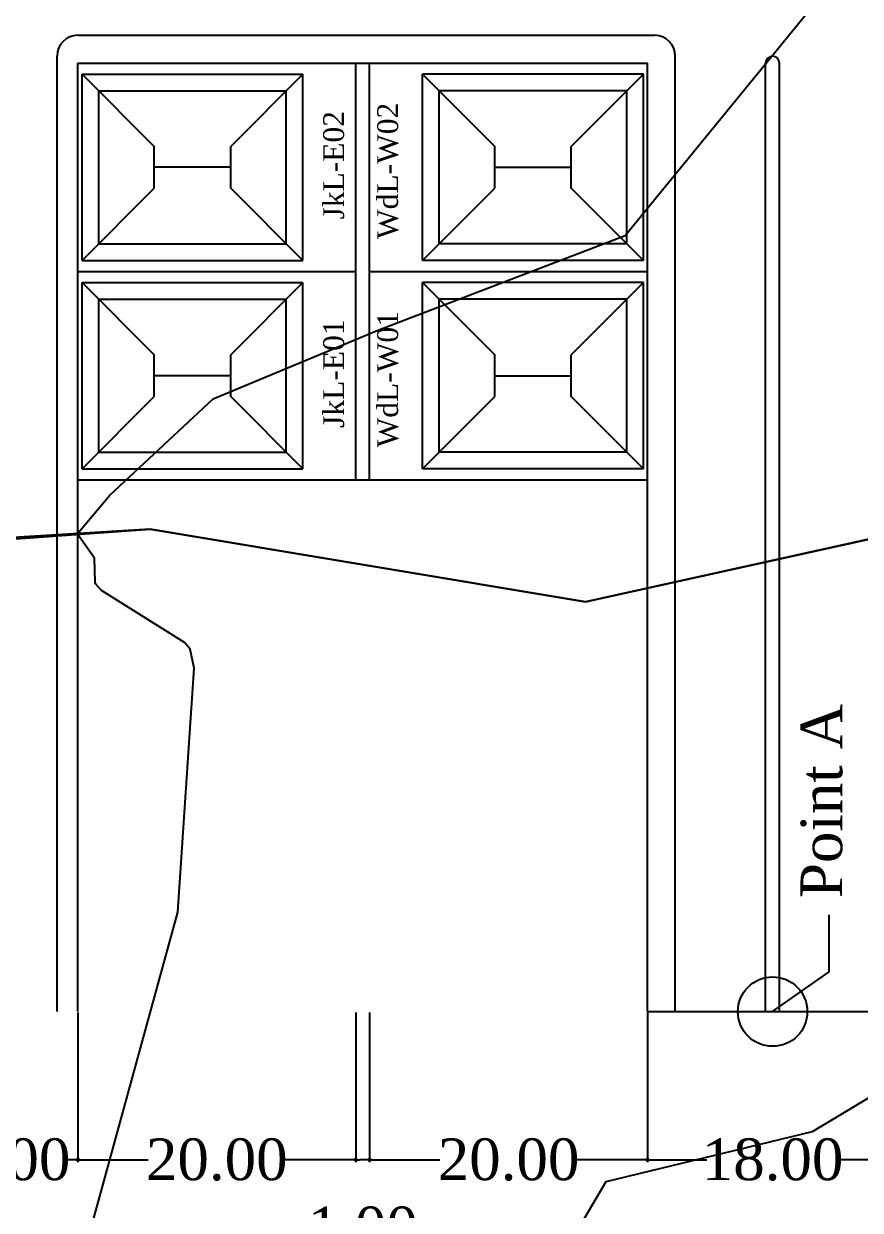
# Model space of a CAD drawing. Extents: x 15746 to 36625, y 87803 to 171760.
# Drawn here: x 19556.6 to 19616.8, y 88062.7 to 88148.1 of the extents above; entities that cross this region are included whole.
import ezdxf

# ---------------------------------------------------------------- set-up
doc = ezdxf.new("R2010")
doc.units = 0
doc.header["$LTSCALE"] = 5
doc.header["$MEASUREMENT"] = 0
for name, color, linetype in [('BOUNDARY', 7, 'FENCELINE2'), ('CONTOUR', 254, 'Continuous'), ('Demarcation', 7, 'Continuous'), ('NewBuilding', 7, 'Continuous'), ('Phase1', 7, 'Continuous'), ('STREAM & RIVER FRONT', 161, 'Continuous'), ('text', 7, 'Continuous')]:
    doc.layers.add(name, color=color, linetype=linetype)
doc.styles.get("Standard").update_dxf_attribs({"font": 'TIMES.TTF', "height": 3})
doc.linetypes.add('FENCELINE2', pattern='A,0.25,-0.1,[132,ltypeshp.shx,S=0.1,R=0,X=-0.1,Y=0],-0.1,1', length=1.45)
doc.dimstyles.get("Standard").update_dxf_attribs({"dimtxt": 0.2, "dimasz": 0.3, "dimexe": 0.18, "dimexo": 0.0625, "dimgap": 0.09, "dimtad": 0, "dimzin": 0, "dimdsep": 46, "dimtxsty": 'Standard', "dimblk": 'DOT', "dimcen": 0.09, "dimadec": 0, "dimazin": 0, "dimtfac": 1, "dimtofl": 0, "dimtmove": 2, "dimatfit": 2, "dimfxl": 1, "dimtolj": 1, "dimtzin": 0, "dimarcsym": 0})

# ---------------------------------------------------------------- blocks, each defined once
blk = doc.blocks.new('_Dot')
at = {"color": 0, "linetype": 'ByBlock', "lineweight": -2}
blk.add_line((-0.5, 0), (-1, 0), dxfattribs=at)
at = {"color": 0, "linetype": 'ByBlock', "const_width": 0.5}
blk.add_lwpolyline([(-0.25, 0, 1), (0.25, 0, 1)], format="xyb", close=True, dxfattribs=at)
blk = doc.blocks.new('*D116')
at = {"layer": 'Defpoints', "color": 0}
for p in [(19581.454, 88076.996), (19601.454, 88076.996), (19581.454, 88066.331)]:
    blk.add_point(p, dxfattribs=at)
at = {"layer": 'Demarcation', "color": 0, "lineweight": -2}
for p, q in [((19581.454, 88076.934), (19581.454, 88066.151)), ((19601.454, 88076.934), (19601.454, 88066.151)), ((19581.754, 88066.331), (19586.507, 88066.331)), ((19601.154, 88066.331), (19596.401, 88066.331))]:
    blk.add_line(p, q, dxfattribs=at)
at = {"layer": 'Demarcation', "color": 0, "lineweight": -2, "xscale": 0.3000000000000001, "yscale": 0.3000000000000001, "zscale": 0.3000000000000001, "rotation": 180}
blk.add_blockref('_Dot', (19581.454, 88066.331), dxfattribs=at)
at = {"layer": 'Demarcation', "color": 0, "lineweight": -2, "xscale": 0.3000000000000001, "yscale": 0.3000000000000001, "zscale": 0.3000000000000001}
blk.add_blockref('_Dot', (19601.454, 88066.331), dxfattribs=at)
at = {"layer": 'Demarcation', "color": 0, "insert": (19591.454, 88066.331), "char_height": 3, "attachment_point": 5}
blk.add_mtext('\\A1;20.00', dxfattribs=at)
blk = doc.blocks.new('*D117')
at = {"layer": 'Defpoints', "color": 0}
for p in [(19580.454, 88076.996), (19581.454, 88076.996), (19580.454, 88066.331)]:
    blk.add_point(p, dxfattribs=at)
at = {"layer": 'Demarcation', "color": 0, "lineweight": -2}
for p, q in [((19580.454, 88076.934), (19580.454, 88066.151)), ((19581.454, 88076.934), (19581.454, 88066.151)), ((19581.154, 88066.331), (19580.754, 88066.331))]:
    blk.add_line(p, q, dxfattribs=at)
at = {"layer": 'Demarcation', "color": 0, "lineweight": -2, "xscale": 0.3000000000000001, "yscale": 0.3000000000000001, "zscale": 0.3000000000000001, "rotation": 180}
blk.add_blockref('_Dot', (19580.454, 88066.331), dxfattribs=at)
at = {"layer": 'Demarcation', "color": 0, "lineweight": -2, "xscale": 0.3000000000000001, "yscale": 0.3000000000000001, "zscale": 0.3000000000000001}
blk.add_blockref('_Dot', (19581.454, 88066.331), dxfattribs=at)
at = {"layer": 'Demarcation', "color": 0, "insert": (19580.954, 88061.425), "char_height": 3, "attachment_point": 5}
blk.add_mtext('\\A1;1.00', dxfattribs=at)
blk = doc.blocks.new('*D118')
at = {"layer": 'Defpoints', "color": 0}
for p in [(19560.454, 88076.996), (19580.454, 88076.934), (19560.454, 88066.331)]:
    blk.add_point(p, dxfattribs=at)
at = {"layer": 'Demarcation', "color": 0, "lineweight": -2}
for p, q in [((19560.454, 88076.934), (19560.454, 88066.151)), ((19580.454, 88076.871), (19580.454, 88066.151)), ((19560.754, 88066.331), (19565.507, 88066.331)), ((19580.154, 88066.331), (19575.401, 88066.331))]:
    blk.add_line(p, q, dxfattribs=at)
at = {"layer": 'Demarcation', "color": 0, "lineweight": -2, "xscale": 0.3000000000000001, "yscale": 0.3000000000000001, "zscale": 0.3000000000000001, "rotation": 180}
blk.add_blockref('_Dot', (19560.454, 88066.331), dxfattribs=at)
at = {"layer": 'Demarcation', "color": 0, "lineweight": -2, "xscale": 0.3000000000000001, "yscale": 0.3000000000000001, "zscale": 0.3000000000000001}
blk.add_blockref('_Dot', (19580.454, 88066.331), dxfattribs=at)
at = {"layer": 'Demarcation', "color": 0, "insert": (19570.454, 88066.331), "char_height": 3, "attachment_point": 5}
blk.add_mtext('\\A1;20.00', dxfattribs=at)
blk = doc.blocks.new('*D119')
at = {"layer": 'Defpoints', "color": 0}
for p in [(19551.454, 88076.996), (19560.454, 88076.996), (19551.454, 88066.331)]:
    blk.add_point(p, dxfattribs=at)
at = {"layer": 'Demarcation', "color": 0, "lineweight": -2}
for p, q in [((19551.454, 88076.934), (19551.454, 88066.151)), ((19560.454, 88076.934), (19560.454, 88066.151)), ((19551.754, 88066.331), (19552.154, 88066.331)), ((19560.154, 88066.331), (19559.753, 88066.331))]:
    blk.add_line(p, q, dxfattribs=at)
at = {"layer": 'Demarcation', "color": 0, "lineweight": -2, "xscale": 0.3000000000000001, "yscale": 0.3000000000000001, "zscale": 0.3000000000000001, "rotation": 180}
blk.add_blockref('_Dot', (19551.454, 88066.331), dxfattribs=at)
at = {"layer": 'Demarcation', "color": 0, "lineweight": -2, "xscale": 0.3000000000000001, "yscale": 0.3000000000000001, "zscale": 0.3000000000000001}
blk.add_blockref('_Dot', (19560.454, 88066.331), dxfattribs=at)
at = {"layer": 'Demarcation', "color": 0, "insert": (19555.954, 88066.331), "char_height": 3, "attachment_point": 5}
blk.add_mtext('\\A1;9.00', dxfattribs=at)
blk = doc.blocks.new('*D129')
at = {"layer": 'Defpoints', "color": 0}
for p in [(19601.454, 88076.996), (19619.454, 88076.996), (19601.454, 88066.331)]:
    blk.add_point(p, dxfattribs=at)
at = {"layer": 'Demarcation', "color": 0, "lineweight": -2}
for p, q in [((19601.454, 88076.934), (19601.454, 88066.151)), ((19619.454, 88076.934), (19619.454, 88066.151)), ((19601.754, 88066.331), (19605.719, 88066.331)), ((19619.154, 88066.331), (19615.189, 88066.331))]:
    blk.add_line(p, q, dxfattribs=at)
at = {"layer": 'Demarcation', "color": 0, "lineweight": -2, "xscale": 0.3000000000000001, "yscale": 0.3000000000000001, "zscale": 0.3000000000000001, "rotation": 180}
blk.add_blockref('_Dot', (19601.454, 88066.331), dxfattribs=at)
at = {"layer": 'Demarcation', "color": 0, "lineweight": -2, "xscale": 0.3000000000000001, "yscale": 0.3000000000000001, "zscale": 0.3000000000000001}
blk.add_blockref('_Dot', (19619.454, 88066.331), dxfattribs=at)
at = {"layer": 'Demarcation', "color": 0, "insert": (19610.454, 88066.331), "char_height": 3, "attachment_point": 5}
blk.add_mtext('\\A1;18.00', dxfattribs=at)
blk = doc.blocks.new('wall')
at = {"layer": 'Phase1'}
for p, q in [((-5.5, 6.75), (-5.5, -6.75)), ((-5.5, 6.75), (5.5, 6.75)), ((5.5, 6.75), (5.5, -6.75)), ((-5.5, -6.75), (5.5, -6.75))]:
    blk.add_line(p, q, dxfattribs=at)
blk = doc.blocks.new('newbuilding')
at = {"layer": 'NewBuilding'}
h = blk.add_hatch(dxfattribs=at)
h.set_pattern_fill('ANSI31', color=254, scale=5, style=0)
edge = h.paths.add_edge_path()
edge.add_line((17652.158, 88529.49), (17663.158, 88529.49))
edge = h.paths.add_edge_path()
edge.add_line((17652.158, 88542.99), (17652.158, 88529.49))
edge = h.paths.add_edge_path()
edge.add_line((17663.158, 88542.99), (17663.158, 88529.49))
edge = h.paths.add_edge_path()
edge.add_line((17652.158, 88542.99), (17663.158, 88542.99))
at = {"layer": 'NewBuilding', "color": 253}
for p, q in [((17650.958, 88544.19), (17656.158, 88538.99)), ((17650.958, 88544.19), (17664.358, 88544.19)), ((17650.958, 88544.19), (17650.958, 88528.29)), ((17664.358, 88544.19), (17659.158, 88538.99)), ((17664.358, 88544.19), (17664.358, 88528.29)), ((17656.158, 88538.99), (17659.158, 88538.99)), ((17657.658, 88533.49), (17657.658, 88538.99)), ((17650.958, 88528.29), (17656.158, 88533.49)), ((17656.158, 88533.49), (17659.158, 88533.49)), ((17664.358, 88528.29), (17659.158, 88533.49)), ((17650.958, 88528.29), (17664.358, 88528.29))]:
    blk.add_line(p, q, dxfattribs=at)
at = {"layer": 'NewBuilding'}
blk.add_blockref('wall', (17657.658, 88536.24), dxfattribs=at)

msp = doc.modelspace()

# ---------------------------------------------------------------- linework, layer by layer
at = {"layer": 'BOUNDARY'}
msp.add_lwpolyline([(19754.14, 88170.931), (19746.514, 88144.525), (19739.451, 88124.042), (19729.455, 88112.283), (19715.167, 88094.497), (19706.534, 88080.09), (19701.504, 88102.383), (19700.634, 88133.134), (19700.634, 88133.134), (19685.754, 88135.233), (19678.121, 88121.41), (19667.225, 88117.654), (19656.386, 88112.055), (19652.078, 88111.612), (19634.165, 88114.709), (19596.978, 88106.494), (19565.653, 88111.714), (19552.623, 88110.928), (19551.346, 88110.631), (19549.525, 88130.112), (19548.478, 88142.347), (19539.333, 88173.26)], dxfattribs=at)
at = {"layer": 'CONTOUR', "color": 33}
for points in [[(19572.018, 87977.611), (19569.992, 87983.534), (19564.044, 87997.328), (19562.796, 87998.858), (19557.165, 88013.575), (19558.951, 88020.205), (19557.308, 88051.968), (19560.152, 88056.805), (19567.64, 88084.163), (19568.824, 88101.714), (19568.534, 88103.094), (19568.132, 88103.556), (19562.148, 88107.299), (19561.738, 88107.749), (19561.7, 88107.884), (19561.656, 88109.632), (19560.547, 88111.193), (19560.505, 88111.344), (19560.6, 88111.599), (19562.751, 88114.159), (19570.193, 88121.094), (19582.126, 88126.073), (19599.847, 88132.865), (19616.075, 88152.742)], [(19586.228, 88043.948), (19598.475, 88064.769), (19613.322, 88068.358), (19624.666, 88075.175), (19628.96, 88079.941), (19648.514, 88107.307), (19650.622, 88108.99), (19650.877, 88109.032), (19653.822, 88108.567), (19654.083, 88108.663), (19654.133, 88108.807), (19653.912, 88110.437), (19653.866, 88110.57), (19653.767, 88110.673), (19652.329, 88111.491), (19652.254, 88111.63), (19652.55, 88112.19), (19658.686, 88115.97), (19666.291, 88124.596)]]:
    msp.add_lwpolyline(points, dxfattribs=at)
at = {"layer": 'Demarcation'}
for p, q in [((19607.954, 88076.996), (19612.954, 88076.996)), ((19607.954, 88076.996), (19612.954, 88076.996)), ((19607.954, 88076.996), (19612.954, 88076.996)), ((19607.954, 88076.996), (19612.954, 88076.996)), ((19607.954, 88076.996), (19612.954, 88076.996)), ((19610.454, 88076.934), (19610.454, 88076.996))]:
    msp.add_line(p, q, dxfattribs=at)
at = {"layer": 'Phase1'}
for p, q in [((19560.454, 88147.265), (19601.954, 88147.265)), ((19558.954, 88115.265), (19558.954, 88145.765)), ((19603.454, 88076.996), (19603.454, 88145.765)), ((19560.454, 88145.265), (19601.454, 88145.265)), ((19560.454, 88115.265), (19560.454, 88145.265)), ((19580.454, 88115.265), (19580.454, 88145.265)), ((19581.454, 88115.265), (19581.454, 88145.265)), ((19601.454, 88115.265), (19601.454, 88145.265)), ((19609.954, 88076.996), (19609.954, 88145.265)), ((19610.954, 88076.996), (19610.954, 88145.265)), ((19560.454, 88130.265), (19580.454, 88130.265)), ((19581.454, 88130.265), (19601.454, 88130.265)), ((19560.454, 88115.265), (19601.454, 88115.265)), ((19601.454, 88076.996), (19601.454, 88115.265)), ((19601.454, 88076.996), (19619.454, 88076.996))]:
    msp.add_line(p, q, dxfattribs=at)
at = {"layer": 'Phase1', "color": 254}
for p, q in [((19558.954, 88076.996), (19558.954, 88115.265)), ((19560.454, 88076.996), (19560.454, 88115.265))]:
    msp.add_line(p, q, dxfattribs=at)
at = {"layer": 'Phase1'}
msp.add_circle((19610.454, 88076.996), 2.5, dxfattribs=at)
for centre, radius, start, end in [((19560.454, 88145.765), 1.5, 90, 180), ((19601.954, 88145.765), 1.5, 0, 90), ((19610.454, 88145.265), 0.5, 0, 180)]:
    msp.add_arc(centre, radius, start, end, dxfattribs=at)
at = {"layer": 'STREAM & RIVER FRONT'}
msp.add_lwpolyline([(19495.962, 88343.338), (19499.419, 88324.896), (19502.877, 88306.454), (19506.334, 88288.012), (19509.792, 88269.57), (19511.378, 88256.417), (19512.964, 88243.264), (19515.725, 88225.326), (19521.405, 88211.195), (19527.086, 88197.063), (19537.271, 88178.451), (19547.455, 88159.838), (19549, 88142.139), (19550.544, 88124.44), (19552.284, 88110.753), (19565.653, 88111.714), (19581.316, 88109.104), (19596.978, 88106.494), (19615.571, 88110.601), (19634.165, 88114.709), (19652.078, 88111.612), (19662.682, 88105.436), (19665.587, 88091.735), (19669.928, 88073.991)], dxfattribs=at)
at = {"layer": 'text'}
for p, q in [((19614.526, 88079.848), (19614.526, 88083.954)), ((19610.454, 88076.996), (19614.526, 88079.848))]:
    msp.add_line(p, q, dxfattribs=at)

# ---------------------------------------------------------------- block references
at = {"layer": 'Phase1', "rotation": 90}
for p in [(108104.944, 70480.107), (108104.944, 70465.107)]:
    msp.add_blockref('newbuilding', p, dxfattribs=at)
at = {"layer": 'Phase1', "xscale": -1, "rotation": 270.0000000001111}
for p in [(-68943.037, 70480.107), (-68943.037, 70465.107)]:
    msp.add_blockref('newbuilding', p, dxfattribs=at)

# ---------------------------------------------------------------- texts
at = {"layer": 'Demarcation', "insert": (19612.46, 88085.168), "char_height": 3, "width": 14.6275, "attachment_point": 1, "rotation": 89.94705}
msp.add_mtext('Point A', dxfattribs=at)
at = {"layer": 'text', "char_height": 1.5, "attachment_point": 1, "rotation": 90, "line_spacing_factor": 1.5}
for s, insert, width in [('WdL-W02', (19582, 88132.6), 9.8102), ('JkL-E02', (19578.111, 88134.012), 8.0699), ('WdL-W01', (19582, 88117.6), 9.81021), ('JkL-E01', (19578.111, 88119.012), 8.0699)]:
    msp.add_mtext(s, dxfattribs=dict(at, insert=insert, width=width))

# ---------------------------------------------------------------- dimensions: what is measured, and where the dimension line sits
at = {"layer": 'Demarcation'}
for base, p1, p2, picture, middle in [((19551.454, 88066.331), (19560.454, 88076.996), (19551.454, 88076.996), '*D119', (19555.954, 88066.331)), ((19560.454, 88066.331), (19580.454, 88076.934), (19560.454, 88076.996), '*D118', (19570.454, 88066.331)), ((19580.454, 88066.331), (19581.454, 88076.996), (19580.454, 88076.996), '*D117', (19580.954, 88061.425)), ((19581.454, 88066.331), (19601.454, 88076.996), (19581.454, 88076.996), '*D116', (19591.454, 88066.331)), ((19601.454, 88066.331), (19619.454, 88076.996), (19601.454, 88076.996), '*D129', (19610.454, 88066.331))]:
    dim = msp.add_linear_dim(base=base, p1=p1, p2=p2, angle=180, dimstyle='Standard', dxfattribs=at)
    dim.commit()
    dim.dimension.update_dxf_attribs({"geometry": picture, "text_midpoint": middle})

doc.saveas('drawing.dxf')
